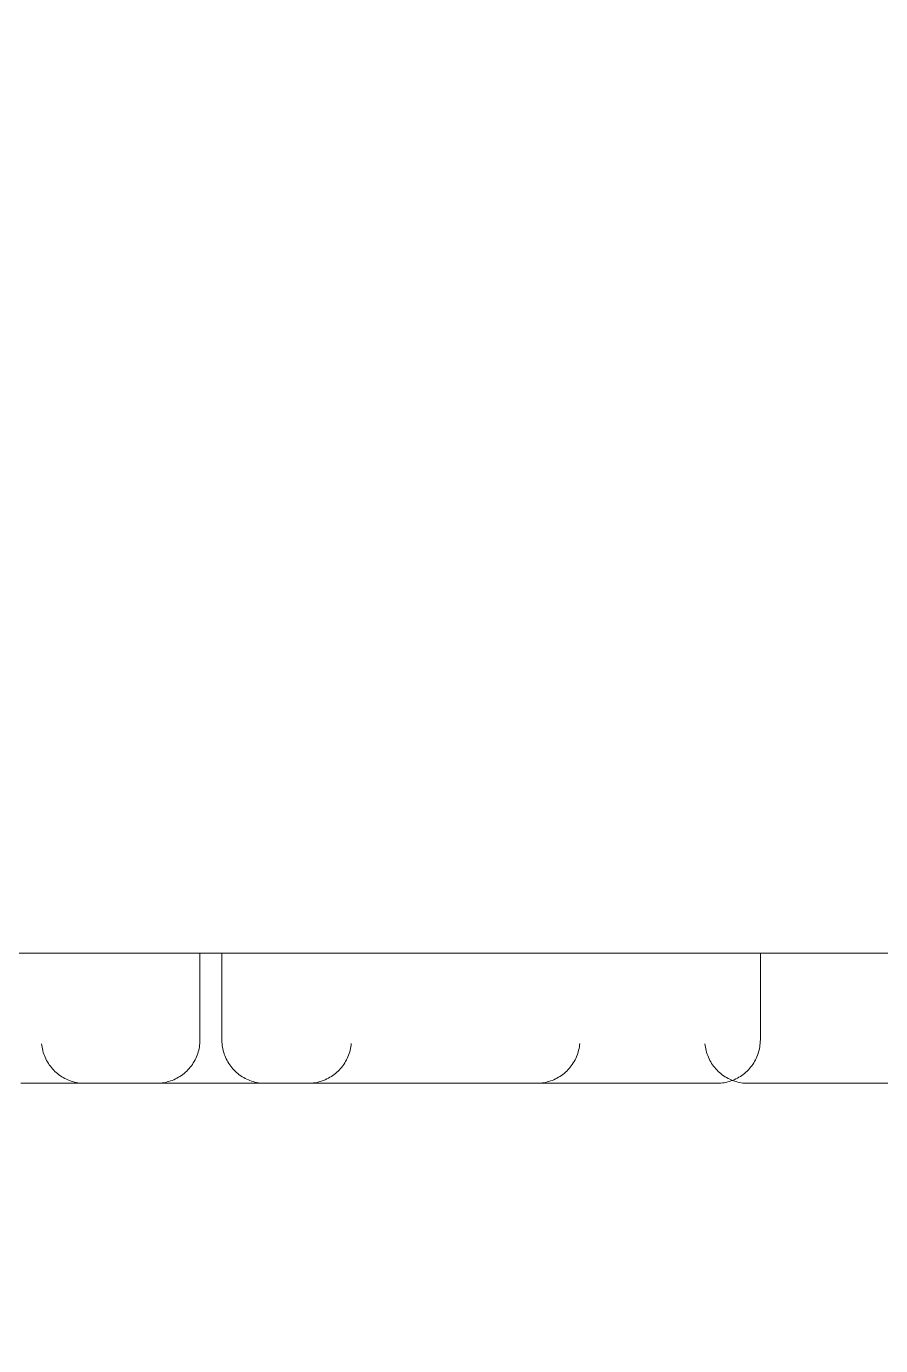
# Model space of a CAD drawing. Header units: metres. Extents: x 13415 to 21618, y 7657 to 10396.
# Drawn here: x 17726.147 to 17728.114, y 9337.443 to 9340.481 of the extents above; entities that cross this region are included whole.
import ezdxf

# ---------------------------------------------------------------- set-up
doc = ezdxf.new("R2010")
doc.units = ezdxf.units.M
doc.header["$LTSCALE"] = 0.2
doc.layers.add('02', color=2, linetype='Continuous')
doc.layers.add('A-GENM', color=2, linetype='Continuous', lineweight=9)

msp = doc.modelspace()

# ---------------------------------------------------------------- hatches: boundary and pattern name
at = {"layer": '02'}
h = msp.add_hatch(dxfattribs=at)
h.set_pattern_fill('ANGLE', color=1, scale=5)
h.set_pattern_definition([(0, (-6806.05, 3562.744), (0, 34.925), [25.4, -9.525]), (90, (-6806.05, 3562.744), (-34.925, 2e-15), [25.4, -9.525])])
h.paths.add_polyline_path([(17948.7938, 9438.521), (17688.7938, 9438.521), (17688.7938, 9148.521), (17948.7938, 9148.521)])

# ---------------------------------------------------------------- linework, layer by layer
at = {"layer": 'A-GENM'}
for p, q in [((17725.9589, 9338.3471), (17726.4283, 9338.3471)), ((17726.2499, 9338.3471), (17726.8214, 9338.3471)), ((17726.5468, 9338.1471), (17726.5468, 9338.3471)), ((17726.5973, 9338.3471), (17726.5973, 9338.1471)), ((17726.7157, 9338.3471), (17726.8528, 9338.3471)), ((17726.8528, 9338.3471), (17727.8373, 9338.3471)), ((17727.7092, 9338.3471), (17727.8277, 9338.3471)), ((17727.8277, 9338.3471), (17727.7092, 9338.3471)), ((17727.8373, 9338.3471), (17727.7189, 9338.3471)), ((17727.8277, 9338.3471), (17728.6019, 9338.3471)), ((17727.8373, 9338.1471), (17727.8373, 9338.3471))]:
    msp.add_line(p, q, dxfattribs=at)
at = {"layer": 'A-GENM', "flags": 128}
for points in [[(17724.428, 9338.3471), (17725.0999, 9338.3471), (17725.7908, 9338.3471), (17726.4997, 9338.3471), (17727.2255, 9338.3471), (17727.9669, 9338.3471), (17728.7228, 9338.3471), (17729.492, 9338.3471), (17730.2733, 9338.3471), (17731.0654, 9338.3471), (17731.867, 9338.3471), (17732.6769, 9338.3471), (17733.4938, 9338.3471), (17734.3163, 9338.3471), (17735.1431, 9338.3471), (17735.973, 9338.3471), (17736.8045, 9338.3471)], [(17726.2818, 9338.0471), (17726.2778, 9338.0472), (17726.2738, 9338.0474), (17726.2698, 9338.0478), (17726.2659, 9338.0484), (17726.2619, 9338.0491), (17726.258, 9338.05), (17726.2542, 9338.051), (17726.2504, 9338.0522), (17726.2466, 9338.0535), (17726.2429, 9338.055), (17726.2392, 9338.0566), (17726.2356, 9338.0584), (17726.2321, 9338.0603), (17726.2287, 9338.0624), (17726.2253, 9338.0646), (17726.2221, 9338.0669), (17726.2189, 9338.0694), (17726.2159, 9338.0719), (17726.2129, 9338.0746), (17726.2101, 9338.0774), (17726.2073, 9338.0804), (17726.2047, 9338.0834), (17726.2023, 9338.0865), (17726.1999, 9338.0898), (17726.1977, 9338.0931), (17726.1956, 9338.0965), (17726.1936, 9338.1), (17726.1918, 9338.1035), (17726.1901, 9338.1072), (17726.1886, 9338.1109), (17726.1872, 9338.1146), (17726.186, 9338.1184), (17726.1849, 9338.1223), (17726.184, 9338.1262), (17726.1833, 9338.1301), (17726.1827, 9338.1341), (17726.1822, 9338.1381)], [(17726.2818, 9338.0471), (17726.2778, 9338.0472), (17726.2738, 9338.0474), (17726.2698, 9338.0478), (17726.2659, 9338.0484), (17726.2619, 9338.0491), (17726.258, 9338.05), (17726.2542, 9338.051), (17726.2504, 9338.0522), (17726.2466, 9338.0535), (17726.2429, 9338.055), (17726.2392, 9338.0566), (17726.2356, 9338.0584), (17726.2321, 9338.0603), (17726.2287, 9338.0624), (17726.2253, 9338.0646), (17726.2221, 9338.0669), (17726.2189, 9338.0694), (17726.2159, 9338.0719), (17726.2129, 9338.0746), (17726.2101, 9338.0774), (17726.2073, 9338.0804), (17726.2047, 9338.0834), (17726.2023, 9338.0865), (17726.1999, 9338.0898), (17726.1977, 9338.0931), (17726.1956, 9338.0965), (17726.1936, 9338.1), (17726.1918, 9338.1035), (17726.1901, 9338.1072), (17726.1886, 9338.1109), (17726.1872, 9338.1146), (17726.186, 9338.1184), (17726.1849, 9338.1223), (17726.184, 9338.1262), (17726.1833, 9338.1301), (17726.1827, 9338.1341), (17726.1822, 9338.1381)], [(17726.5468, 9338.1471), (17726.5467, 9338.1431), (17726.5464, 9338.1391), (17726.546, 9338.1351), (17726.5455, 9338.1312), (17726.5448, 9338.1273), (17726.5439, 9338.1233), (17726.5429, 9338.1195), (17726.5417, 9338.1157), (17726.5403, 9338.1119), (17726.5389, 9338.1082), (17726.5372, 9338.1045), (17726.5355, 9338.1009), (17726.5335, 9338.0974), (17726.5315, 9338.094), (17726.5293, 9338.0907), (17726.527, 9338.0874), (17726.5245, 9338.0842), (17726.5219, 9338.0812), (17726.5192, 9338.0782), (17726.5164, 9338.0754), (17726.5135, 9338.0727), (17726.5105, 9338.07), (17726.5073, 9338.0676), (17726.5041, 9338.0652), (17726.5008, 9338.063), (17726.4974, 9338.0609), (17726.4939, 9338.0589), (17726.4903, 9338.0571), (17726.4867, 9338.0554), (17726.483, 9338.0539), (17726.4792, 9338.0525), (17726.4754, 9338.0513), (17726.4716, 9338.0502), (17726.4677, 9338.0493), (17726.4638, 9338.0486), (17726.4598, 9338.048), (17726.4558, 9338.0475), (17726.4518, 9338.0472), (17726.4478, 9338.0471), (17726.4468, 9338.0471)], [(17726.5464, 9338.1391), (17726.546, 9338.1351), (17726.5455, 9338.1312), (17726.5448, 9338.1273), (17726.5439, 9338.1233), (17726.5429, 9338.1195), (17726.5417, 9338.1157), (17726.5403, 9338.1119), (17726.5389, 9338.1082), (17726.5372, 9338.1045), (17726.5355, 9338.1009), (17726.5335, 9338.0974), (17726.5315, 9338.094), (17726.5293, 9338.0907), (17726.527, 9338.0874), (17726.5245, 9338.0842), (17726.5219, 9338.0812), (17726.5192, 9338.0782), (17726.5164, 9338.0754), (17726.5135, 9338.0727), (17726.5105, 9338.07), (17726.5073, 9338.0676), (17726.5041, 9338.0652), (17726.5008, 9338.063), (17726.4974, 9338.0609), (17726.4939, 9338.0589), (17726.4903, 9338.0571), (17726.4867, 9338.0554), (17726.483, 9338.0539), (17726.4792, 9338.0525), (17726.4754, 9338.0513), (17726.4716, 9338.0502), (17726.4677, 9338.0493), (17726.4638, 9338.0486), (17726.4598, 9338.048), (17726.4558, 9338.0475), (17726.4518, 9338.0472), (17726.4478, 9338.0471), (17726.4468, 9338.0471)], [(17726.6973, 9338.0471), (17726.6933, 9338.0472), (17726.6893, 9338.0474), (17726.6853, 9338.0478), (17726.6813, 9338.0484), (17726.6774, 9338.0491), (17726.6735, 9338.05), (17726.6696, 9338.051), (17726.6658, 9338.0522), (17726.662, 9338.0535), (17726.6583, 9338.055), (17726.6547, 9338.0566), (17726.6511, 9338.0584), (17726.6476, 9338.0603), (17726.6441, 9338.0624), (17726.6408, 9338.0646), (17726.6375, 9338.0669), (17726.6344, 9338.0694), (17726.6313, 9338.0719), (17726.6284, 9338.0746), (17726.6255, 9338.0774), (17726.6228, 9338.0804), (17726.6202, 9338.0834), (17726.6177, 9338.0865), (17726.6153, 9338.0898), (17726.6131, 9338.0931), (17726.611, 9338.0965), (17726.6091, 9338.1), (17726.6073, 9338.1035), (17726.6056, 9338.1072), (17726.6041, 9338.1109), (17726.6027, 9338.1146), (17726.6015, 9338.1184), (17726.6004, 9338.1223), (17726.5995, 9338.1262), (17726.5987, 9338.1301), (17726.5981, 9338.1341), (17726.5977, 9338.1381), (17726.5974, 9338.142), (17726.5973, 9338.146), (17726.5973, 9338.1471)], [(17726.6973, 9338.0471), (17726.6933, 9338.0472), (17726.6893, 9338.0474), (17726.6853, 9338.0478), (17726.6813, 9338.0484), (17726.6774, 9338.0491), (17726.6735, 9338.05), (17726.6696, 9338.051), (17726.6658, 9338.0522), (17726.662, 9338.0535), (17726.6583, 9338.055), (17726.6547, 9338.0566), (17726.6511, 9338.0584), (17726.6476, 9338.0603), (17726.6441, 9338.0624), (17726.6408, 9338.0646), (17726.6375, 9338.0669), (17726.6344, 9338.0694), (17726.6313, 9338.0719), (17726.6284, 9338.0746), (17726.6255, 9338.0774), (17726.6228, 9338.0804), (17726.6202, 9338.0834), (17726.6177, 9338.0865), (17726.6153, 9338.0898), (17726.6131, 9338.0931), (17726.611, 9338.0965), (17726.6091, 9338.1), (17726.6073, 9338.1035), (17726.6056, 9338.1072), (17726.6041, 9338.1109), (17726.6027, 9338.1146), (17726.6015, 9338.1184), (17726.6004, 9338.1223), (17726.5995, 9338.1262), (17726.5987, 9338.1301), (17726.5981, 9338.1341), (17726.5977, 9338.1381)], [(17726.8952, 9338.1391), (17726.8948, 9338.1351), (17726.8942, 9338.1312), (17726.8935, 9338.1273), (17726.8926, 9338.1233), (17726.8916, 9338.1195), (17726.8904, 9338.1157), (17726.8891, 9338.1119), (17726.8876, 9338.1082), (17726.886, 9338.1045), (17726.8842, 9338.1009), (17726.8823, 9338.0974), (17726.8802, 9338.094), (17726.878, 9338.0907), (17726.8757, 9338.0874), (17726.8733, 9338.0842), (17726.8707, 9338.0812), (17726.868, 9338.0782), (17726.8652, 9338.0754), (17726.8622, 9338.0727), (17726.8592, 9338.07), (17726.8561, 9338.0676), (17726.8528, 9338.0652), (17726.8495, 9338.063), (17726.8461, 9338.0609), (17726.8426, 9338.0589), (17726.8391, 9338.0571), (17726.8354, 9338.0554), (17726.8317, 9338.0539), (17726.828, 9338.0525), (17726.8242, 9338.0513), (17726.8203, 9338.0502), (17726.8164, 9338.0493), (17726.8125, 9338.0486), (17726.8085, 9338.048), (17726.8046, 9338.0475), (17726.8006, 9338.0472), (17726.7966, 9338.0471), (17726.7955, 9338.0471)], [(17727.4215, 9338.1391), (17727.4211, 9338.1351), (17727.4205, 9338.1312), (17727.4198, 9338.1273), (17727.4189, 9338.1233), (17727.4179, 9338.1195), (17727.4167, 9338.1157), (17727.4154, 9338.1119), (17727.4139, 9338.1082), (17727.4123, 9338.1045), (17727.4105, 9338.1009), (17727.4086, 9338.0974), (17727.4065, 9338.094), (17727.4043, 9338.0907), (17727.402, 9338.0874), (17727.3996, 9338.0842), (17727.397, 9338.0812), (17727.3943, 9338.0782), (17727.3915, 9338.0754), (17727.3886, 9338.0727), (17727.3855, 9338.07), (17727.3824, 9338.0676), (17727.3792, 9338.0652), (17727.3758, 9338.063), (17727.3724, 9338.0609), (17727.3689, 9338.0589), (17727.3654, 9338.0571), (17727.3617, 9338.0554), (17727.358, 9338.0539), (17727.3543, 9338.0525), (17727.3505, 9338.0513), (17727.3466, 9338.0502), (17727.3427, 9338.0493), (17727.3388, 9338.0486), (17727.3349, 9338.048), (17727.3309, 9338.0475), (17727.3269, 9338.0472), (17727.3229, 9338.0471), (17727.3218, 9338.0471)], [(17727.4215, 9338.1391), (17727.4211, 9338.1351), (17727.4205, 9338.1312), (17727.4198, 9338.1273), (17727.4189, 9338.1233), (17727.4179, 9338.1195), (17727.4167, 9338.1157), (17727.4154, 9338.1119), (17727.4139, 9338.1082), (17727.4123, 9338.1045), (17727.4105, 9338.1009), (17727.4086, 9338.0974), (17727.4065, 9338.094), (17727.4043, 9338.0907), (17727.402, 9338.0874), (17727.3996, 9338.0842), (17727.397, 9338.0812), (17727.3943, 9338.0782), (17727.3915, 9338.0754), (17727.3886, 9338.0727), (17727.3855, 9338.07), (17727.3824, 9338.0676), (17727.3792, 9338.0652), (17727.3758, 9338.063), (17727.3724, 9338.0609), (17727.3689, 9338.0589), (17727.3654, 9338.0571), (17727.3617, 9338.0554), (17727.358, 9338.0539), (17727.3543, 9338.0525), (17727.3505, 9338.0513), (17727.3466, 9338.0502), (17727.3427, 9338.0493), (17727.3388, 9338.0486), (17727.3349, 9338.048), (17727.3309, 9338.0475), (17727.3269, 9338.0472), (17727.3229, 9338.0471), (17727.3218, 9338.0471)], [(17727.8092, 9338.0471), (17727.8052, 9338.0472), (17727.8013, 9338.0474), (17727.7973, 9338.0478), (17727.7933, 9338.0484), (17727.7894, 9338.0491), (17727.7855, 9338.05), (17727.7816, 9338.051), (17727.7778, 9338.0522), (17727.774, 9338.0535), (17727.7703, 9338.055), (17727.7667, 9338.0566), (17727.7631, 9338.0584), (17727.7596, 9338.0603), (17727.7561, 9338.0624), (17727.7528, 9338.0646), (17727.7495, 9338.0669), (17727.7464, 9338.0694), (17727.7433, 9338.0719), (17727.7404, 9338.0746), (17727.7375, 9338.0774), (17727.7348, 9338.0804), (17727.7322, 9338.0834), (17727.7297, 9338.0865), (17727.7273, 9338.0898), (17727.7251, 9338.0931), (17727.723, 9338.0965), (17727.7211, 9338.1), (17727.7192, 9338.1035), (17727.7176, 9338.1072), (17727.716, 9338.1109), (17727.7147, 9338.1146), (17727.7134, 9338.1184), (17727.7124, 9338.1223), (17727.7115, 9338.1262), (17727.7107, 9338.1301), (17727.7101, 9338.1341), (17727.7097, 9338.1381)], [(17727.8092, 9338.0471), (17727.8052, 9338.0472), (17727.8013, 9338.0474), (17727.7973, 9338.0478), (17727.7933, 9338.0484), (17727.7894, 9338.0491), (17727.7855, 9338.05), (17727.7816, 9338.051), (17727.7778, 9338.0522), (17727.774, 9338.0535), (17727.7703, 9338.055), (17727.7667, 9338.0566), (17727.7631, 9338.0584), (17727.7596, 9338.0603), (17727.7561, 9338.0624), (17727.7528, 9338.0646), (17727.7495, 9338.0669), (17727.7464, 9338.0694), (17727.7433, 9338.0719), (17727.7404, 9338.0746), (17727.7375, 9338.0774), (17727.7348, 9338.0804), (17727.7322, 9338.0834), (17727.7297, 9338.0865), (17727.7273, 9338.0898), (17727.7251, 9338.0931), (17727.723, 9338.0965), (17727.7211, 9338.1), (17727.7192, 9338.1035), (17727.7176, 9338.1072), (17727.716, 9338.1109), (17727.7147, 9338.1146), (17727.7134, 9338.1184), (17727.7124, 9338.1223), (17727.7115, 9338.1262), (17727.7107, 9338.1301), (17727.7101, 9338.1341), (17727.7097, 9338.1381)], [(17727.8373, 9338.1471), (17727.8372, 9338.1431), (17727.8369, 9338.1391), (17727.8365, 9338.1351), (17727.836, 9338.1312), (17727.8353, 9338.1273), (17727.8344, 9338.1233), (17727.8334, 9338.1195), (17727.8322, 9338.1157), (17727.8308, 9338.1119), (17727.8294, 9338.1082), (17727.8277, 9338.1045), (17727.826, 9338.1009), (17727.824, 9338.0974), (17727.822, 9338.094), (17727.8198, 9338.0907), (17727.8175, 9338.0874), (17727.815, 9338.0842), (17727.8124, 9338.0812), (17727.8097, 9338.0782), (17727.8069, 9338.0754), (17727.804, 9338.0727), (17727.801, 9338.07), (17727.7978, 9338.0676), (17727.7946, 9338.0652), (17727.7913, 9338.063), (17727.7879, 9338.0609), (17727.7844, 9338.0589), (17727.7808, 9338.0571), (17727.7772, 9338.0554), (17727.7735, 9338.0539), (17727.7697, 9338.0525), (17727.7659, 9338.0513), (17727.7621, 9338.0502), (17727.7582, 9338.0493), (17727.7543, 9338.0486), (17727.7503, 9338.048), (17727.7463, 9338.0475), (17727.7423, 9338.0472), (17727.7383, 9338.0471), (17727.7373, 9338.0471)], [(17727.8369, 9338.1391), (17727.8365, 9338.1351), (17727.836, 9338.1312), (17727.8353, 9338.1273), (17727.8344, 9338.1233), (17727.8334, 9338.1195), (17727.8322, 9338.1157), (17727.8308, 9338.1119), (17727.8294, 9338.1082), (17727.8277, 9338.1045), (17727.826, 9338.1009), (17727.824, 9338.0974), (17727.822, 9338.094), (17727.8198, 9338.0907), (17727.8175, 9338.0874), (17727.815, 9338.0842), (17727.8124, 9338.0812), (17727.8097, 9338.0782), (17727.8069, 9338.0754), (17727.804, 9338.0727), (17727.801, 9338.07), (17727.7978, 9338.0676), (17727.7946, 9338.0652), (17727.7913, 9338.063), (17727.7879, 9338.0609), (17727.7844, 9338.0589), (17727.7808, 9338.0571), (17727.7772, 9338.0554), (17727.7735, 9338.0539), (17727.7697, 9338.0525), (17727.7659, 9338.0513), (17727.7621, 9338.0502), (17727.7582, 9338.0493), (17727.7543, 9338.0486), (17727.7503, 9338.048), (17727.7463, 9338.0475), (17727.7423, 9338.0472), (17727.7383, 9338.0471), (17727.7373, 9338.0471)], [(17726.4468, 9338.0471), (17726.4463, 9338.0471), (17726.4451, 9338.0471), (17726.443, 9338.0471), (17726.4401, 9338.0471), (17726.4364, 9338.0471), (17726.4319, 9338.0471), (17726.4265, 9338.0471), (17726.4204, 9338.0471), (17726.4134, 9338.0471), (17726.4057, 9338.0471), (17726.3972, 9338.0471), (17726.388, 9338.0471), (17726.378, 9338.0471), (17726.3673, 9338.0471), (17726.3559, 9338.0471), (17726.3438, 9338.0471), (17726.3311, 9338.0471), (17726.3177, 9338.0471), (17726.3037, 9338.0471), (17726.289, 9338.0471), (17726.2738, 9338.0471), (17726.2581, 9338.0471), (17726.2418, 9338.0471), (17726.225, 9338.0471), (17726.2077, 9338.0471), (17726.19, 9338.0471), (17726.1718, 9338.0471), (17726.1533, 9338.0471), (17726.1344, 9338.0471)], [(17726.7955, 9338.0471), (17726.7951, 9338.0471), (17726.7938, 9338.0471), (17726.7918, 9338.0471), (17726.7889, 9338.0471), (17726.7851, 9338.0471), (17726.7806, 9338.0471), (17726.7752, 9338.0471), (17726.7691, 9338.0471), (17726.7622, 9338.0471), (17726.7544, 9338.0471), (17726.746, 9338.0471), (17726.7367, 9338.0471), (17726.7268, 9338.0471), (17726.7161, 9338.0471), (17726.7047, 9338.0471), (17726.6926, 9338.0471), (17726.6798, 9338.0471), (17726.6664, 9338.0471), (17726.6524, 9338.0471), (17726.6378, 9338.0471), (17726.6226, 9338.0471), (17726.6068, 9338.0471), (17726.5905, 9338.0471), (17726.5737, 9338.0471), (17726.5565, 9338.0471), (17726.5387, 9338.0471), (17726.5206, 9338.0471), (17726.502, 9338.0471), (17726.4831, 9338.0471), (17726.4639, 9338.0471), (17726.4444, 9338.0471), (17726.4246, 9338.0471), (17726.4045, 9338.0471), (17726.3843, 9338.0471), (17726.3639, 9338.0471), (17726.3433, 9338.0471), (17726.3226, 9338.0471), (17726.3019, 9338.0471), (17726.2811, 9338.0471), (17726.2603, 9338.0471), (17726.2395, 9338.0471), (17726.2188, 9338.0471), (17726.1982, 9338.0471), (17726.1777, 9338.0471), (17726.1573, 9338.0471), (17726.1372, 9338.0471)], [(17726.1376, 9338.0471), (17726.1565, 9338.0471), (17726.1749, 9338.0471), (17726.193, 9338.0471), (17726.2107, 9338.0471), (17726.2278, 9338.0471), (17726.2446, 9338.0471), (17726.2608, 9338.0471), (17726.2764, 9338.0471), (17726.2915, 9338.0471), (17726.3061, 9338.0471), (17726.32, 9338.0471), (17726.3333, 9338.0471), (17726.3459, 9338.0471), (17726.3579, 9338.0471), (17726.3692, 9338.0471), (17726.3797, 9338.0471), (17726.3896, 9338.0471), (17726.3987, 9338.0471), (17726.4071, 9338.0471), (17726.4146, 9338.0471), (17726.4214, 9338.0471), (17726.4275, 9338.0471), (17726.4327, 9338.0471), (17726.4371, 9338.0471), (17726.4407, 9338.0471), (17726.4434, 9338.0471), (17726.4454, 9338.0471), (17726.4465, 9338.0471)], [(17726.3474, 9338.0471), (17726.3349, 9338.0471), (17726.3217, 9338.0471), (17726.3078, 9338.0471), (17726.2934, 9338.0471), (17726.2783, 9338.0471), (17726.2627, 9338.0471), (17726.2466, 9338.0471), (17726.2299, 9338.0471), (17726.2128, 9338.0471), (17726.1952, 9338.0471), (17726.1772, 9338.0471), (17726.1588, 9338.0471), (17726.14, 9338.0471)], [(17726.1432, 9338.0471), (17726.1619, 9338.0471), (17726.1802, 9338.0471), (17726.1982, 9338.0471), (17726.2157, 9338.0471), (17726.2328, 9338.0471), (17726.2493, 9338.0471), (17726.2654, 9338.0471), (17726.2809, 9338.0471), (17726.2958, 9338.0471), (17726.3102, 9338.0471), (17726.3239, 9338.0471), (17726.337, 9338.0471), (17726.3474, 9338.0471)], [(17726.1464, 9338.0471), (17726.1667, 9338.0471), (17726.1871, 9338.0471), (17726.2077, 9338.0471), (17726.2283, 9338.0471), (17726.2491, 9338.0471), (17726.2699, 9338.0471), (17726.2907, 9338.0471), (17726.3115, 9338.0471), (17726.3322, 9338.0471), (17726.3528, 9338.0471), (17726.3733, 9338.0471), (17726.3936, 9338.0471), (17726.4138, 9338.0471), (17726.4337, 9338.0471), (17726.4534, 9338.0471), (17726.4728, 9338.0471), (17726.4919, 9338.0471), (17726.5106, 9338.0471), (17726.529, 9338.0471), (17726.5469, 9338.0471), (17726.5645, 9338.0471), (17726.5815, 9338.0471), (17726.5981, 9338.0471), (17726.6141, 9338.0471), (17726.6296, 9338.0471), (17726.6446, 9338.0471), (17726.6589, 9338.0471), (17726.6727, 9338.0471), (17726.6858, 9338.0471), (17726.6982, 9338.0471), (17726.71, 9338.0471), (17726.7211, 9338.0471), (17726.7314, 9338.0471), (17726.7411, 9338.0471), (17726.75, 9338.0471), (17726.7581, 9338.0471), (17726.7654, 9338.0471), (17726.772, 9338.0471), (17726.7778, 9338.0471), (17726.7828, 9338.0471), (17726.7869, 9338.0471), (17726.7903, 9338.0471), (17726.7928, 9338.0471), (17726.7945, 9338.0471), (17726.7954, 9338.0471)], [(17726.2818, 9338.0471), (17726.2822, 9338.0471), (17726.2835, 9338.0471), (17726.2856, 9338.0471), (17726.2885, 9338.0471), (17726.2922, 9338.0471), (17726.2967, 9338.0471), (17726.3021, 9338.0471), (17726.3073, 9338.0471)], [(17726.2818, 9338.0471), (17726.2822, 9338.0471), (17726.2835, 9338.0471), (17726.2856, 9338.0471), (17726.2885, 9338.0471), (17726.2922, 9338.0471), (17726.2967, 9338.0471), (17726.3021, 9338.0471), (17726.3082, 9338.0471), (17726.3151, 9338.0471), (17726.3229, 9338.0471), (17726.3313, 9338.0471), (17726.3406, 9338.0471), (17726.3505, 9338.0471), (17726.3612, 9338.0471), (17726.3726, 9338.0471), (17726.3847, 9338.0471), (17726.3975, 9338.0471), (17726.4109, 9338.0471), (17726.4249, 9338.0471), (17726.4395, 9338.0471), (17726.4547, 9338.0471), (17726.4705, 9338.0471), (17726.4868, 9338.0471), (17726.5036, 9338.0471), (17726.5209, 9338.0471), (17726.5386, 9338.0471), (17726.5567, 9338.0471), (17726.5753, 9338.0471), (17726.5942, 9338.0471), (17726.6134, 9338.0471), (17726.6329, 9338.0471), (17726.6527, 9338.0471), (17726.6728, 9338.0471), (17726.693, 9338.0471), (17726.7134, 9338.0471), (17726.734, 9338.0471), (17726.7547, 9338.0471), (17726.7754, 9338.0471), (17726.7962, 9338.0471), (17726.817, 9338.0471), (17726.8378, 9338.0471), (17726.8585, 9338.0471), (17726.8791, 9338.0471), (17726.8996, 9338.0471), (17726.92, 9338.0471), (17726.9401, 9338.0471), (17726.96, 9338.0471), (17726.9797, 9338.0471), (17726.9991, 9338.0471), (17727.0182, 9338.0471), (17727.0369, 9338.0471), (17727.0553, 9338.0471), (17727.0733, 9338.0471), (17727.0908, 9338.0471), (17727.1078, 9338.0471), (17727.1244, 9338.0471), (17727.1405, 9338.0471), (17727.156, 9338.0471), (17727.1709, 9338.0471), (17727.1853, 9338.0471), (17727.199, 9338.0471), (17727.2121, 9338.0471), (17727.2245, 9338.0471), (17727.2363, 9338.0471), (17727.2474, 9338.0471), (17727.2578, 9338.0471), (17727.2674, 9338.0471), (17727.2763, 9338.0471), (17727.2844, 9338.0471), (17727.2918, 9338.0471), (17727.2964, 9338.0471)], [(17727.2964, 9338.0471), (17727.2895, 9338.0471), (17727.2819, 9338.0471), (17727.2736, 9338.0471), (17727.2644, 9338.0471), (17727.2546, 9338.0471), (17727.244, 9338.0471), (17727.2327, 9338.0471), (17727.2207, 9338.0471), (17727.2081, 9338.0471), (17727.1947, 9338.0471), (17727.1808, 9338.0471), (17727.1663, 9338.0471), (17727.1511, 9338.0471), (17727.1355, 9338.0471), (17727.1192, 9338.0471), (17727.1025, 9338.0471), (17727.0853, 9338.0471), (17727.0677, 9338.0471), (17727.0496, 9338.0471), (17727.0311, 9338.0471), (17727.0122, 9338.0471), (17726.9931, 9338.0471), (17726.9736, 9338.0471), (17726.9538, 9338.0471), (17726.9338, 9338.0471), (17726.9136, 9338.0471), (17726.8932, 9338.0471), (17726.8726, 9338.0471), (17726.852, 9338.0471), (17726.8312, 9338.0471), (17726.8105, 9338.0471), (17726.7897, 9338.0471), (17726.7689, 9338.0471), (17726.7482, 9338.0471), (17726.7275, 9338.0471), (17726.707, 9338.0471), (17726.6866, 9338.0471), (17726.6664, 9338.0471), (17726.6465, 9338.0471), (17726.6268, 9338.0471), (17726.6073, 9338.0471), (17726.5882, 9338.0471), (17726.5694, 9338.0471), (17726.551, 9338.0471), (17726.533, 9338.0471), (17726.5154, 9338.0471), (17726.4983, 9338.0471), (17726.4816, 9338.0471), (17726.4655, 9338.0471), (17726.4499, 9338.0471), (17726.4349, 9338.0471), (17726.4204, 9338.0471), (17726.4066, 9338.0471), (17726.3934, 9338.0471), (17726.3809, 9338.0471), (17726.369, 9338.0471), (17726.3578, 9338.0471), (17726.3473, 9338.0471), (17726.3376, 9338.0471), (17726.3286, 9338.0471), (17726.3204, 9338.0471), (17726.3129, 9338.0471), (17726.3062, 9338.0471), (17726.3003, 9338.0471), (17726.2952, 9338.0471), (17726.2909, 9338.0471), (17726.2875, 9338.0471), (17726.2848, 9338.0471), (17726.283, 9338.0471), (17726.282, 9338.0471)], [(17726.3073, 9338.0471), (17726.3012, 9338.0471), (17726.296, 9338.0471), (17726.2916, 9338.0471), (17726.288, 9338.0471), (17726.2852, 9338.0471), (17726.2832, 9338.0471), (17726.2821, 9338.0471)], [(17726.3073, 9338.0471), (17726.3141, 9338.0471), (17726.3217, 9338.0471), (17726.3301, 9338.0471), (17726.3392, 9338.0471), (17726.349, 9338.0471), (17726.3596, 9338.0471), (17726.3709, 9338.0471), (17726.3829, 9338.0471), (17726.3956, 9338.0471), (17726.4089, 9338.0471), (17726.4228, 9338.0471), (17726.4374, 9338.0471), (17726.4525, 9338.0471), (17726.4682, 9338.0471), (17726.4844, 9338.0471), (17726.5011, 9338.0471), (17726.5183, 9338.0471), (17726.536, 9338.0471), (17726.554, 9338.0471), (17726.5725, 9338.0471), (17726.5914, 9338.0471), (17726.6106, 9338.0471), (17726.63, 9338.0471), (17726.6498, 9338.0471), (17726.6698, 9338.0471), (17726.69, 9338.0471), (17726.7104, 9338.0471), (17726.731, 9338.0471), (17726.7516, 9338.0471), (17726.7724, 9338.0471), (17726.7932, 9338.0471), (17726.814, 9338.0471), (17726.8347, 9338.0471), (17726.8555, 9338.0471), (17726.8761, 9338.0471), (17726.8966, 9338.0471), (17726.917, 9338.0471), (17726.9372, 9338.0471), (17726.9572, 9338.0471), (17726.9769, 9338.0471), (17726.9963, 9338.0471), (17727.0154, 9338.0471), (17727.0342, 9338.0471), (17727.0526, 9338.0471), (17727.0707, 9338.0471), (17727.0882, 9338.0471), (17727.1054, 9338.0471), (17727.122, 9338.0471), (17727.1381, 9338.0471), (17727.1537, 9338.0471), (17727.1688, 9338.0471), (17727.1832, 9338.0471), (17727.197, 9338.0471), (17727.2102, 9338.0471), (17727.2228, 9338.0471), (17727.2346, 9338.0471), (17727.2458, 9338.0471), (17727.2563, 9338.0471), (17727.266, 9338.0471), (17727.275, 9338.0471), (17727.2833, 9338.0471), (17727.2907, 9338.0471), (17727.2974, 9338.0471), (17727.3033, 9338.0471), (17727.3084, 9338.0471), (17727.3127, 9338.0471), (17727.3162, 9338.0471), (17727.3188, 9338.0471), (17727.3206, 9338.0471), (17727.3216, 9338.0471)], [(17727.3218, 9338.0471), (17727.3214, 9338.0471), (17727.3201, 9338.0471), (17727.3181, 9338.0471), (17727.3152, 9338.0471), (17727.3114, 9338.0471), (17727.3069, 9338.0471), (17727.3016, 9338.0471), (17727.2954, 9338.0471), (17727.2885, 9338.0471), (17727.2808, 9338.0471), (17727.2723, 9338.0471), (17727.263, 9338.0471), (17727.2531, 9338.0471), (17727.2424, 9338.0471), (17727.231, 9338.0471), (17727.2189, 9338.0471), (17727.2061, 9338.0471), (17727.1928, 9338.0471), (17727.1787, 9338.0471), (17727.1641, 9338.0471), (17727.1489, 9338.0471), (17727.1331, 9338.0471), (17727.1168, 9338.0471), (17727.1, 9338.0471), (17727.0828, 9338.0471), (17727.065, 9338.0471), (17727.0469, 9338.0471), (17727.0284, 9338.0471), (17727.0095, 9338.0471), (17726.9902, 9338.0471), (17726.9707, 9338.0471), (17726.9509, 9338.0471), (17726.9309, 9338.0471), (17726.9106, 9338.0471), (17726.8902, 9338.0471), (17726.8696, 9338.0471), (17726.849, 9338.0471), (17726.8282, 9338.0471), (17726.8074, 9338.0471), (17726.7866, 9338.0471), (17726.7659, 9338.0471), (17726.7451, 9338.0471), (17726.7245, 9338.0471), (17726.704, 9338.0471), (17726.6837, 9338.0471), (17726.6635, 9338.0471), (17726.6436, 9338.0471), (17726.6239, 9338.0471), (17726.6045, 9338.0471), (17726.5854, 9338.0471), (17726.5667, 9338.0471), (17726.5483, 9338.0471), (17726.5304, 9338.0471), (17726.5128, 9338.0471), (17726.4958, 9338.0471), (17726.4792, 9338.0471), (17726.4632, 9338.0471), (17726.4477, 9338.0471), (17726.4327, 9338.0471), (17726.4184, 9338.0471), (17726.4046, 9338.0471), (17726.3915, 9338.0471), (17726.3791, 9338.0471), (17726.3673, 9338.0471), (17726.3562, 9338.0471), (17726.3459, 9338.0471), (17726.3362, 9338.0471), (17726.3273, 9338.0471), (17726.3192, 9338.0471), (17726.3119, 9338.0471), (17726.3073, 9338.0471)], [(17726.4468, 9338.0471), (17726.4463, 9338.0471), (17726.4451, 9338.0471), (17726.443, 9338.0471), (17726.4401, 9338.0471), (17726.4364, 9338.0471), (17726.4319, 9338.0471), (17726.4265, 9338.0471), (17726.4204, 9338.0471), (17726.4134, 9338.0471), (17726.4057, 9338.0471), (17726.3972, 9338.0471), (17726.388, 9338.0471), (17726.378, 9338.0471), (17726.3673, 9338.0471), (17726.3559, 9338.0471), (17726.3474, 9338.0471)], [(17726.3474, 9338.0471), (17726.3593, 9338.0471), (17726.3705, 9338.0471), (17726.381, 9338.0471), (17726.3908, 9338.0471), (17726.3998, 9338.0471), (17726.408, 9338.0471), (17726.4155, 9338.0471), (17726.4222, 9338.0471), (17726.4281, 9338.0471), (17726.4333, 9338.0471), (17726.4376, 9338.0471), (17726.441, 9338.0471), (17726.4437, 9338.0471), (17726.4455, 9338.0471), (17726.4465, 9338.0471)], [(17727.5229, 9338.0471), (17727.5058, 9338.0471), (17727.4883, 9338.0471), (17727.4703, 9338.0471), (17727.452, 9338.0471), (17727.4332, 9338.0471), (17727.4141, 9338.0471), (17727.3947, 9338.0471), (17727.3751, 9338.0471), (17727.3551, 9338.0471), (17727.335, 9338.0471), (17727.3146, 9338.0471), (17727.2941, 9338.0471), (17727.2735, 9338.0471), (17727.2528, 9338.0471), (17727.232, 9338.0471), (17727.2112, 9338.0471), (17727.1904, 9338.0471), (17727.1697, 9338.0471), (17727.149, 9338.0471), (17727.1284, 9338.0471), (17727.108, 9338.0471), (17727.0878, 9338.0471), (17727.0677, 9338.0471), (17727.0479, 9338.0471), (17727.0284, 9338.0471), (17727.0092, 9338.0471), (17726.9903, 9338.0471), (17726.9718, 9338.0471), (17726.9536, 9338.0471), (17726.9359, 9338.0471), (17726.9187, 9338.0471), (17726.9019, 9338.0471), (17726.8856, 9338.0471), (17726.8698, 9338.0471), (17726.8546, 9338.0471), (17726.84, 9338.0471), (17726.826, 9338.0471), (17726.8126, 9338.0471), (17726.7999, 9338.0471), (17726.7878, 9338.0471), (17726.7764, 9338.0471), (17726.7658, 9338.0471), (17726.7558, 9338.0471), (17726.7466, 9338.0471), (17726.7381, 9338.0471), (17726.7304, 9338.0471), (17726.7235, 9338.0471), (17726.7174, 9338.0471), (17726.7121, 9338.0471), (17726.7075, 9338.0471), (17726.7038, 9338.0471), (17726.7009, 9338.0471), (17726.6989, 9338.0471), (17726.6977, 9338.0471), (17726.6973, 9338.0471)], [(17726.6973, 9338.0471), (17726.6977, 9338.0471), (17726.6989, 9338.0471), (17726.701, 9338.0471), (17726.7039, 9338.0471), (17726.7076, 9338.0471), (17726.7122, 9338.0471), (17726.7175, 9338.0471), (17726.7237, 9338.0471), (17726.7306, 9338.0471), (17726.7383, 9338.0471), (17726.7468, 9338.0471), (17726.756, 9338.0471), (17726.766, 9338.0471), (17726.7767, 9338.0471), (17726.7881, 9338.0471), (17726.8002, 9338.0471), (17726.8129, 9338.0471), (17726.8263, 9338.0471), (17726.8403, 9338.0471), (17726.855, 9338.0471), (17726.8702, 9338.0471), (17726.8859, 9338.0471), (17726.9022, 9338.0471), (17726.9116, 9338.0471)], [(17726.6973, 9338.0471), (17726.6977, 9338.0471), (17726.6989, 9338.0471), (17726.701, 9338.0471), (17726.7039, 9338.0471), (17726.7076, 9338.0471), (17726.7122, 9338.0471), (17726.7175, 9338.0471), (17726.7237, 9338.0471), (17726.7306, 9338.0471), (17726.7383, 9338.0471), (17726.7468, 9338.0471), (17726.756, 9338.0471), (17726.766, 9338.0471), (17726.7767, 9338.0471), (17726.7881, 9338.0471), (17726.8002, 9338.0471), (17726.8129, 9338.0471), (17726.8263, 9338.0471), (17726.8403, 9338.0471), (17726.855, 9338.0471), (17726.8702, 9338.0471), (17726.8859, 9338.0471), (17726.9022, 9338.0471), (17726.919, 9338.0471), (17726.9363, 9338.0471), (17726.954, 9338.0471), (17726.9722, 9338.0471), (17726.9907, 9338.0471), (17727.0096, 9338.0471), (17727.0288, 9338.0471), (17727.0484, 9338.0471), (17727.0682, 9338.0471), (17727.0882, 9338.0471), (17727.1085, 9338.0471), (17727.1289, 9338.0471), (17727.1494, 9338.0471), (17727.1701, 9338.0471), (17727.1909, 9338.0471), (17727.2116, 9338.0471), (17727.2324, 9338.0471), (17727.2532, 9338.0471), (17727.2739, 9338.0471), (17727.2946, 9338.0471), (17727.3151, 9338.0471), (17727.3354, 9338.0471), (17727.3556, 9338.0471), (17727.3755, 9338.0471), (17727.3952, 9338.0471), (17727.4146, 9338.0471), (17727.4337, 9338.0471), (17727.4524, 9338.0471), (17727.4708, 9338.0471), (17727.4887, 9338.0471), (17727.5062, 9338.0471), (17727.5229, 9338.0471)], [(17726.9116, 9338.0471), (17726.895, 9338.0471), (17726.879, 9338.0471), (17726.8634, 9338.0471), (17726.8485, 9338.0471), (17726.8341, 9338.0471), (17726.8204, 9338.0471), (17726.8073, 9338.0471), (17726.7948, 9338.0471), (17726.783, 9338.0471), (17726.7719, 9338.0471), (17726.7615, 9338.0471), (17726.7519, 9338.0471), (17726.743, 9338.0471), (17726.7348, 9338.0471), (17726.7275, 9338.0471), (17726.7209, 9338.0471), (17726.7151, 9338.0471), (17726.7101, 9338.0471), (17726.7059, 9338.0471), (17726.7025, 9338.0471), (17726.7, 9338.0471), (17726.6983, 9338.0471), (17726.6974, 9338.0471)], [(17726.9116, 9338.0471), (17726.9287, 9338.0471), (17726.9462, 9338.0471), (17726.9642, 9338.0471), (17726.9825, 9338.0471), (17727.0013, 9338.0471), (17727.0204, 9338.0471), (17727.0398, 9338.0471), (17727.0595, 9338.0471), (17727.0794, 9338.0471), (17727.0996, 9338.0471), (17727.1199, 9338.0471), (17727.1404, 9338.0471), (17727.161, 9338.0471), (17727.1818, 9338.0471), (17727.2025, 9338.0471), (17727.2233, 9338.0471), (17727.2441, 9338.0471), (17727.2649, 9338.0471), (17727.2855, 9338.0471), (17727.3061, 9338.0471), (17727.3265, 9338.0471), (17727.3468, 9338.0471), (17727.3668, 9338.0471), (17727.3866, 9338.0471), (17727.4061, 9338.0471), (17727.4253, 9338.0471), (17727.4442, 9338.0471), (17727.4628, 9338.0471), (17727.4809, 9338.0471), (17727.4986, 9338.0471), (17727.5159, 9338.0471), (17727.5327, 9338.0471), (17727.5489, 9338.0471), (17727.5647, 9338.0471), (17727.5799, 9338.0471), (17727.5945, 9338.0471), (17727.6085, 9338.0471), (17727.6219, 9338.0471), (17727.6346, 9338.0471), (17727.6467, 9338.0471), (17727.6581, 9338.0471), (17727.6688, 9338.0471), (17727.6787, 9338.0471), (17727.6879, 9338.0471), (17727.6964, 9338.0471), (17727.7041, 9338.0471), (17727.711, 9338.0471), (17727.7171, 9338.0471), (17727.7225, 9338.0471), (17727.727, 9338.0471), (17727.7307, 9338.0471), (17727.7336, 9338.0471), (17727.7356, 9338.0471), (17727.7369, 9338.0471), (17727.7373, 9338.0471)], [(17727.7373, 9338.0471), (17727.7368, 9338.0471), (17727.7356, 9338.0471), (17727.7335, 9338.0471), (17727.7306, 9338.0471), (17727.7269, 9338.0471), (17727.7224, 9338.0471), (17727.717, 9338.0471), (17727.7109, 9338.0471), (17727.7039, 9338.0471), (17727.6962, 9338.0471), (17727.6877, 9338.0471), (17727.6785, 9338.0471), (17727.6685, 9338.0471), (17727.6578, 9338.0471), (17727.6464, 9338.0471), (17727.6343, 9338.0471), (17727.6216, 9338.0471), (17727.6082, 9338.0471), (17727.5942, 9338.0471), (17727.5795, 9338.0471), (17727.5643, 9338.0471), (17727.5486, 9338.0471), (17727.5323, 9338.0471), (17727.5155, 9338.0471), (17727.4982, 9338.0471), (17727.4805, 9338.0471), (17727.4624, 9338.0471), (17727.4438, 9338.0471), (17727.4249, 9338.0471), (17727.4057, 9338.0471), (17727.3862, 9338.0471), (17727.3664, 9338.0471), (17727.3463, 9338.0471), (17727.3261, 9338.0471), (17727.3056, 9338.0471), (17727.2851, 9338.0471), (17727.2644, 9338.0471), (17727.2437, 9338.0471), (17727.2229, 9338.0471), (17727.2021, 9338.0471), (17727.1813, 9338.0471), (17727.1606, 9338.0471), (17727.14, 9338.0471), (17727.1195, 9338.0471), (17727.0991, 9338.0471), (17727.079, 9338.0471), (17727.059, 9338.0471), (17727.0393, 9338.0471), (17727.0199, 9338.0471), (17727.0009, 9338.0471), (17726.9821, 9338.0471), (17726.9638, 9338.0471), (17726.9458, 9338.0471), (17726.9283, 9338.0471), (17726.9116, 9338.0471)], [(17727.3218, 9338.0471), (17727.3214, 9338.0471), (17727.3201, 9338.0471), (17727.3181, 9338.0471), (17727.3152, 9338.0471), (17727.3114, 9338.0471), (17727.3069, 9338.0471), (17727.3016, 9338.0471), (17727.2964, 9338.0471)], [(17727.2964, 9338.0471), (17727.3024, 9338.0471), (17727.3076, 9338.0471), (17727.312, 9338.0471), (17727.3156, 9338.0471), (17727.3184, 9338.0471), (17727.3204, 9338.0471), (17727.3215, 9338.0471)], [(17727.7373, 9338.0471), (17727.7368, 9338.0471), (17727.7356, 9338.0471), (17727.7335, 9338.0471), (17727.7306, 9338.0471), (17727.7269, 9338.0471), (17727.7224, 9338.0471), (17727.717, 9338.0471), (17727.7109, 9338.0471), (17727.7039, 9338.0471), (17727.6962, 9338.0471), (17727.6877, 9338.0471), (17727.6785, 9338.0471), (17727.6685, 9338.0471), (17727.6578, 9338.0471), (17727.6464, 9338.0471), (17727.6343, 9338.0471), (17727.6216, 9338.0471), (17727.6082, 9338.0471), (17727.5942, 9338.0471), (17727.5795, 9338.0471), (17727.5643, 9338.0471), (17727.5486, 9338.0471), (17727.5323, 9338.0471), (17727.5229, 9338.0471)], [(17727.5229, 9338.0471), (17727.5395, 9338.0471), (17727.5556, 9338.0471), (17727.5711, 9338.0471), (17727.586, 9338.0471), (17727.6004, 9338.0471), (17727.6141, 9338.0471), (17727.6273, 9338.0471), (17727.6397, 9338.0471), (17727.6515, 9338.0471), (17727.6626, 9338.0471), (17727.673, 9338.0471), (17727.6826, 9338.0471), (17727.6915, 9338.0471), (17727.6997, 9338.0471), (17727.7071, 9338.0471), (17727.7137, 9338.0471), (17727.7195, 9338.0471), (17727.7244, 9338.0471), (17727.7286, 9338.0471), (17727.732, 9338.0471), (17727.7345, 9338.0471), (17727.7362, 9338.0471), (17727.7371, 9338.0471)], [(17727.8092, 9338.0471), (17727.8097, 9338.0471), (17727.8109, 9338.0471), (17727.813, 9338.0471), (17727.8159, 9338.0471), (17727.8196, 9338.0471), (17727.8242, 9338.0471), (17727.8295, 9338.0471), (17727.8356, 9338.0471), (17727.8426, 9338.0471), (17727.8503, 9338.0471), (17727.8588, 9338.0471), (17727.868, 9338.0471), (17727.878, 9338.0471), (17727.8887, 9338.0471), (17727.9001, 9338.0471), (17727.9086, 9338.0471)], [(17727.8092, 9338.0471), (17727.8097, 9338.0471), (17727.8109, 9338.0471), (17727.813, 9338.0471), (17727.8159, 9338.0471), (17727.8196, 9338.0471), (17727.8242, 9338.0471), (17727.8295, 9338.0471), (17727.8356, 9338.0471), (17727.8426, 9338.0471), (17727.8503, 9338.0471), (17727.8588, 9338.0471), (17727.868, 9338.0471), (17727.878, 9338.0471), (17727.8887, 9338.0471), (17727.9001, 9338.0471), (17727.9122, 9338.0471), (17727.9249, 9338.0471), (17727.9383, 9338.0471), (17727.9523, 9338.0471), (17727.967, 9338.0471), (17727.9822, 9338.0471), (17727.9979, 9338.0471), (17728.0142, 9338.0471), (17728.031, 9338.0471), (17728.0483, 9338.0471), (17728.066, 9338.0471), (17728.0842, 9338.0471), (17728.1027, 9338.0471), (17728.1216, 9338.0471)], [(17728.1184, 9338.0471), (17728.0995, 9338.0471), (17728.0811, 9338.0471), (17728.063, 9338.0471), (17728.0454, 9338.0471), (17728.0282, 9338.0471), (17728.0114, 9338.0471), (17727.9952, 9338.0471), (17727.9796, 9338.0471), (17727.9645, 9338.0471), (17727.9499, 9338.0471), (17727.936, 9338.0471), (17727.9227, 9338.0471), (17727.9101, 9338.0471), (17727.8981, 9338.0471), (17727.8868, 9338.0471), (17727.8763, 9338.0471), (17727.8664, 9338.0471), (17727.8573, 9338.0471), (17727.8489, 9338.0471), (17727.8414, 9338.0471), (17727.8346, 9338.0471), (17727.8285, 9338.0471), (17727.8233, 9338.0471), (17727.8189, 9338.0471), (17727.8153, 9338.0471), (17727.8126, 9338.0471), (17727.8106, 9338.0471), (17727.8095, 9338.0471)], [(17727.9086, 9338.0471), (17727.8967, 9338.0471), (17727.8855, 9338.0471), (17727.875, 9338.0471), (17727.8652, 9338.0471), (17727.8562, 9338.0471), (17727.848, 9338.0471), (17727.8405, 9338.0471), (17727.8338, 9338.0471), (17727.8279, 9338.0471), (17727.8227, 9338.0471), (17727.8184, 9338.0471), (17727.815, 9338.0471), (17727.8123, 9338.0471), (17727.8105, 9338.0471), (17727.8095, 9338.0471)], [(17727.9086, 9338.0471), (17727.9211, 9338.0471), (17727.9343, 9338.0471), (17727.9482, 9338.0471), (17727.9626, 9338.0471), (17727.9777, 9338.0471), (17727.9933, 9338.0471), (17728.0094, 9338.0471), (17728.0261, 9338.0471), (17728.0432, 9338.0471), (17728.0608, 9338.0471), (17728.0788, 9338.0471), (17728.0972, 9338.0471), (17728.116, 9338.0471)], [(17728.1319, 9338.0471), (17728.1129, 9338.0471), (17728.0941, 9338.0471), (17728.0758, 9338.0471), (17728.0578, 9338.0471), (17728.0403, 9338.0471), (17728.0232, 9338.0471), (17728.0067, 9338.0471), (17727.9906, 9338.0471), (17727.9751, 9338.0471), (17727.9602, 9338.0471), (17727.9458, 9338.0471), (17727.9321, 9338.0471), (17727.919, 9338.0471), (17727.9086, 9338.0471)]]:
    msp.add_lwpolyline(points, dxfattribs=at)

doc.saveas('drawing.dxf')
